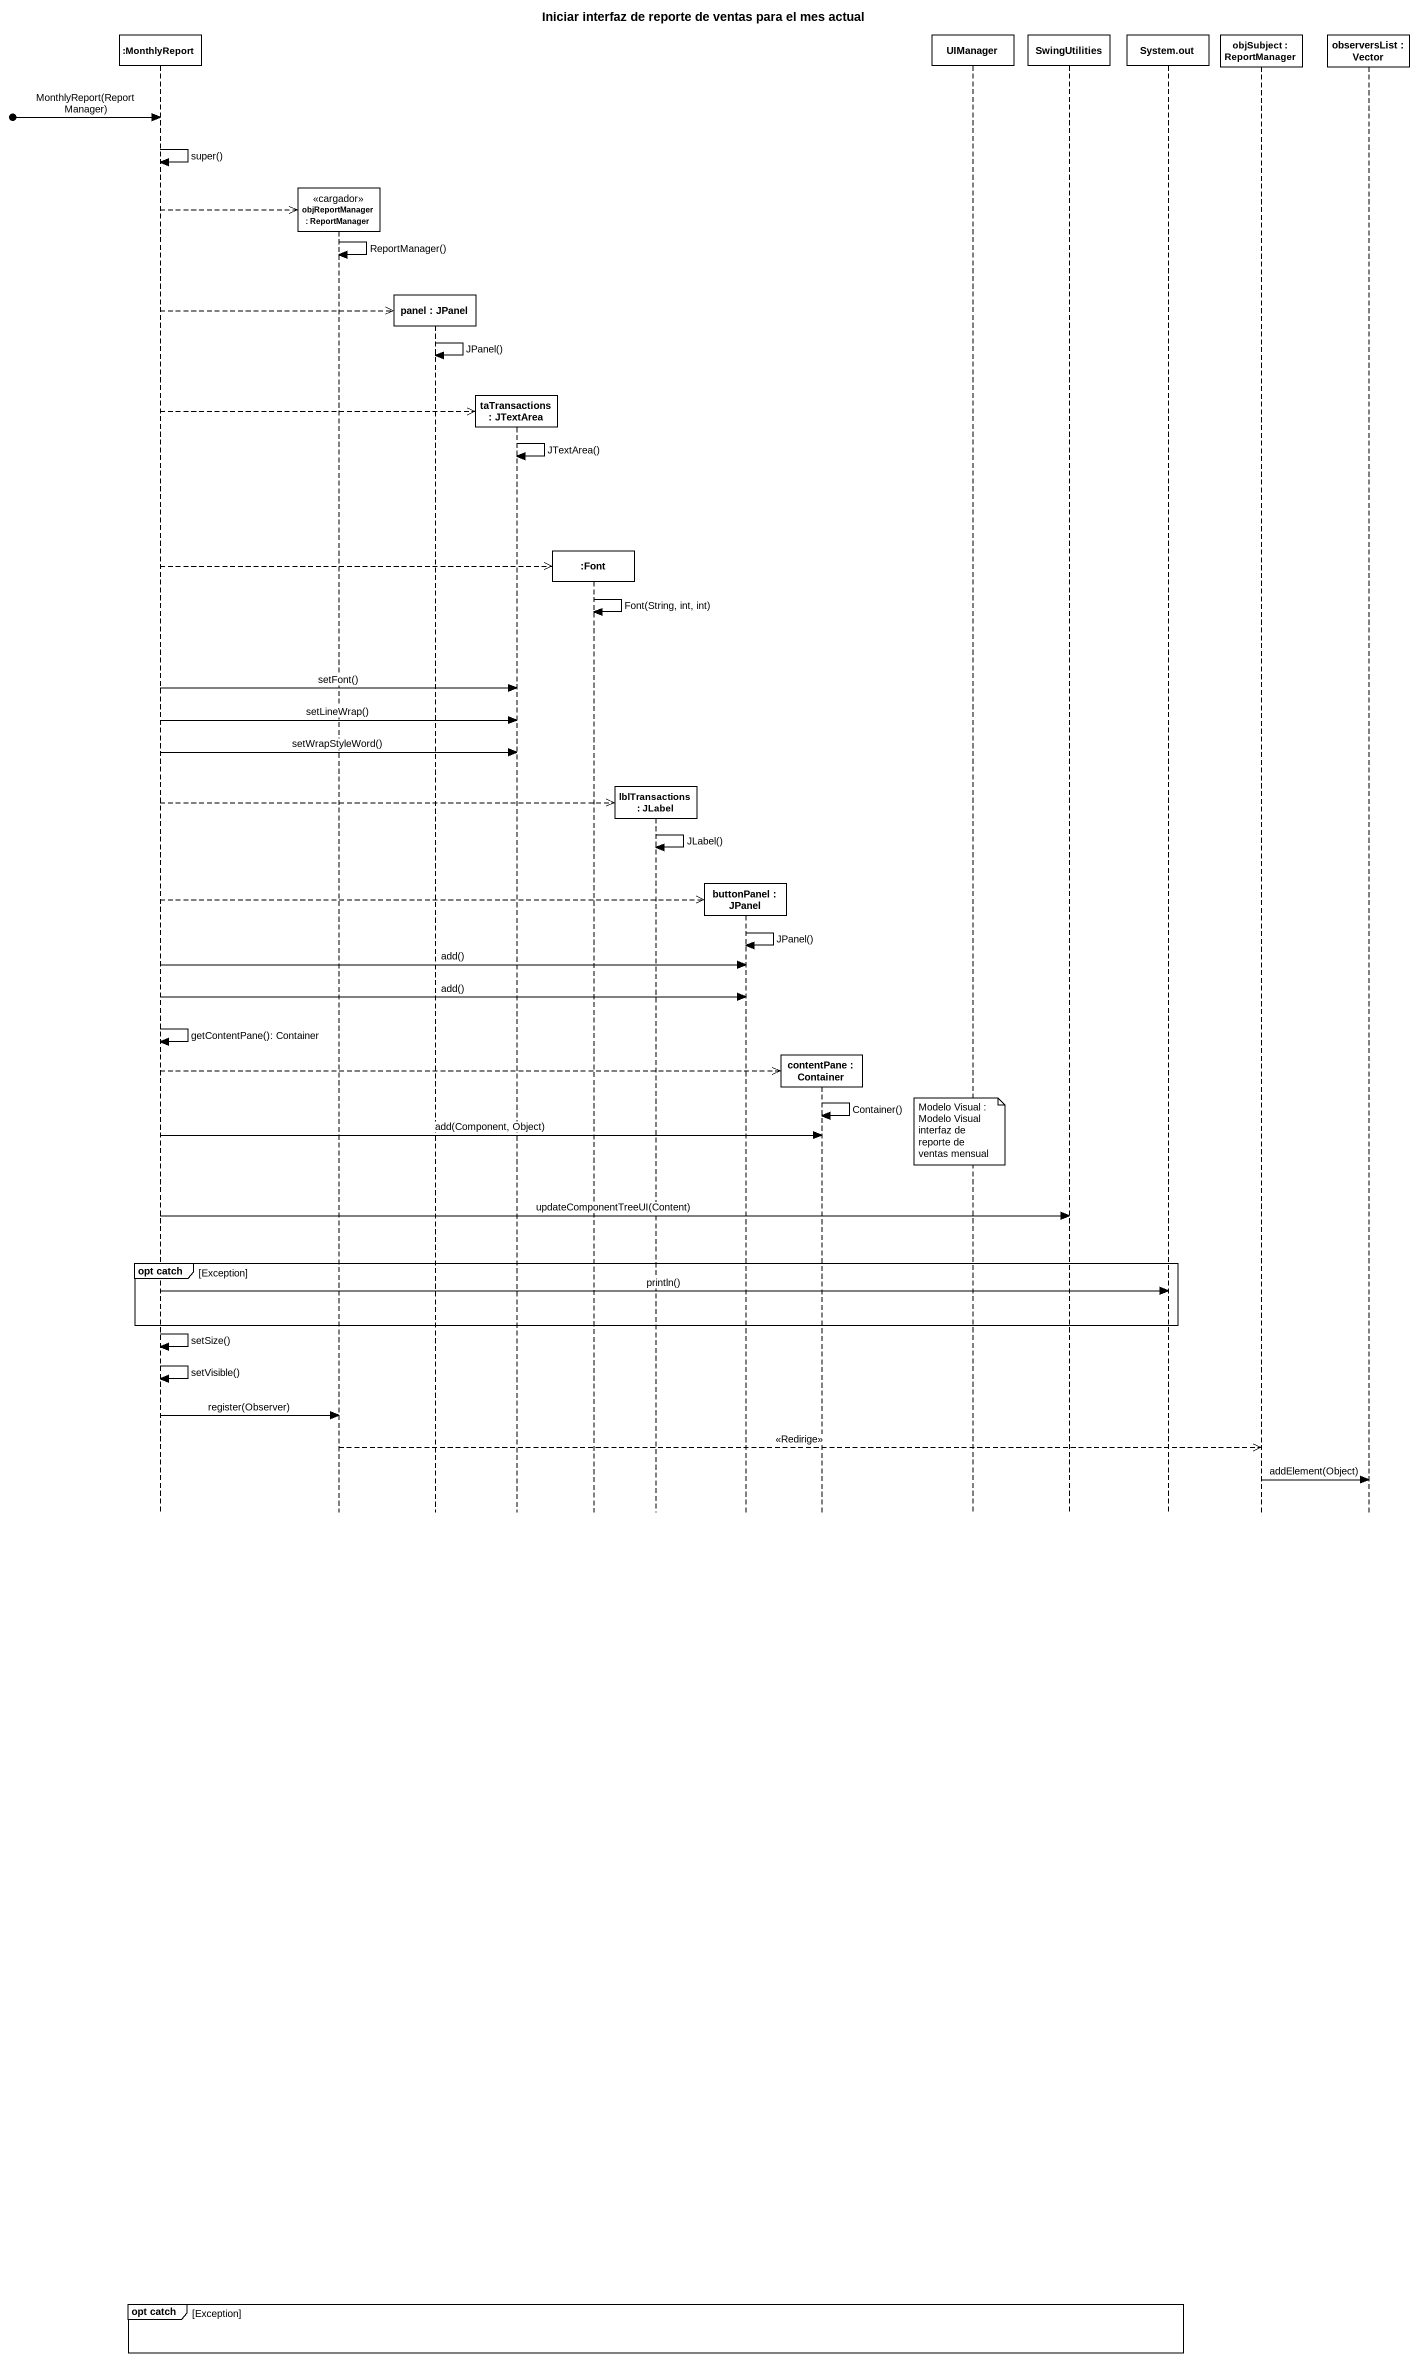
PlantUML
@startuml
title Iniciar interfaz de reporte de ventas para el mes actual
hide footbox
participant ":MonthlyReport" as MonthlyReport
participant "objReportManager : ReportManager" as objReportManager <<cargador>>
participant "panel : JPanel" as panel
participant "taTransactions : JTextArea" as taTransactions
participant ":Font" as Font
participant "lblTransactions : JLabel" as lblTransactions
participant "buttonPanel : JPanel" as buttonPanel
participant "contentPane : Container" as contentPane
participant UIManager
participant SwingUtilities
participant "System.out" as System_out
participant "objSubject : ReportManager" as objSubject
participant "observersList : Vector" as observersList

[o-> MonthlyReport : MonthlyReport(ReportManager)
MonthlyReport -> MonthlyReport : super()
MonthlyReport -->> objReportManager **
objReportManager -> objReportManager : ReportManager()
MonthlyReport -->> panel **
panel -> panel : JPanel()
MonthlyReport -->> taTransactions **
taTransactions -> taTransactions : JTextArea()
MonthlyReport -->> Font **
Font -> Font : Font(String, int, int)
MonthlyReport -> taTransactions : setFont()
MonthlyReport -> taTransactions : setLineWrap()
MonthlyReport -> taTransactions : setWrapStyleWord()
MonthlyReport -->> lblTransactions **
lblTransactions -> lblTransactions : JLabel()
MonthlyReport -->> buttonPanel **
buttonPanel -> buttonPanel : JPanel()
MonthlyReport -> buttonPanel : add()
MonthlyReport -> buttonPanel : add()
MonthlyReport -> MonthlyReport : getContentPane(): Container
MonthlyReport -->> contentPane **
contentPane -> contentPane : Container()
note over UIManager : Modelo Visual : Modelo Visual interfaz de reporte de ventas mensual
MonthlyReport -> contentPane : add(Component, Object)
MonthlyReport -> SwingUtilities : updateComponentTreeUI(Content)
group opt catch [Exception]
  MonthlyReport -> System_out : println()
end
MonthlyReport -> MonthlyReport : setSize()
MonthlyReport -> MonthlyReport : setVisible()
MonthlyReport -> objReportManager : register(Observer)
objReportManager -->> objSubject : <<Redirige>>
objSubject -> observersList : addElement(Object)
group opt catch [Exception]
end
@enduml
